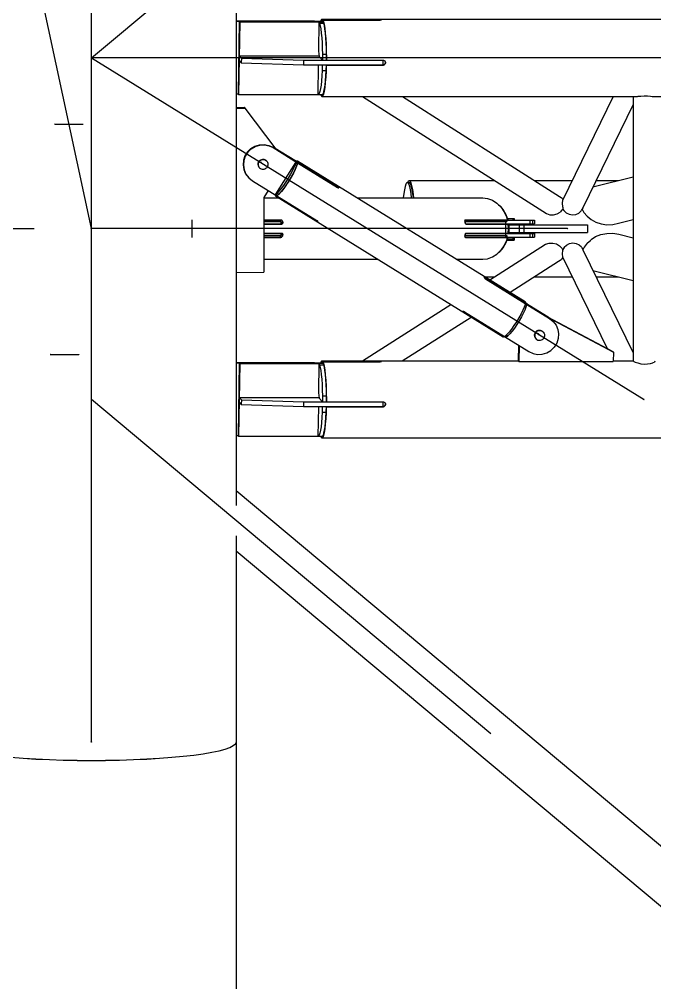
# Model space of a CAD drawing. Header units: millimetres. Extents: x 150209.93 to 150215.05, y 136675.65 to 136679.93.
# Drawn here: x 150213.6069 to 150213.6738, y 136676.7313 to 136676.8328 of the extents above; entities that cross this region are included whole.
import ezdxf

# ---------------------------------------------------------------- set-up
doc = ezdxf.new("R2010")
doc.units = ezdxf.units.MM
doc.header["$LTSCALE"] = 0.25
doc.linetypes.add('CENTER', pattern=[50.8, 31.75, -6.35, 6.35, -6.35])
doc.linetypes.add('XKITLINE00', pattern=[0])

# ---------------------------------------------------------------- blocks, each defined once
blk = doc.blocks.new('çatıı')
at = {"color": 8, "linetype": 'CENTER'}
for p, q in [((23430, 5990.27), (25173.61, 7450.27)), ((23430, 5629.8), (23430, 7286.23)), ((23430, 5900.27), (23255, 6720.27)), ((24815.89, 5990.27), (23430, 5990.27)), ((23430, 5990.27), (23720.98, 5810.27)), ((23410.79, 5955.38), (23425.69, 5955.3)), ((23520.27, 5934.24), (23519.47, 5935.12)), ((23483.01, 5895.77), (23483.01, 5904.77)), ((23647.98, 5904.77), (23647.98, 5895.77)), ((22900, 5900.27), (23430, 5900.27)), ((23255, 5080.27), (23430, 5900.27)), ((23680.72, 5900.27), (23430, 5900.27)), ((23665, 5845.1), (23665.79, 5844.22)), ((23408.39, 5833.98), (23423.29, 5833.9)), ((25173.61, 4350.27), (23430, 5810.27)), ((23430, 3985.69), (23430, 5629.8))]:
    blk.add_line(p, q, dxfattribs=at)
at = {"color": 8, "linetype": 'XKITLINE00'}
for p, q in [((23506.2, 6045.88), (23506.2, 5754.36)), ((23550.98, 6010.27), (23550.71, 6009.64)), ((23550.98, 6010.27), (23551.38, 6010.57)), ((23551.38, 6010.57), (24815.89, 6010.57)), ((23551.38, 6010.57), (23551.52, 6010.47)), ((23551.52, 6010.47), (23551.51, 6009.64)), ((23551.52, 6010.47), (23581.32, 6010.47)), ((23581.32, 6010.47), (23581.68, 6010.46)), ((23581.32, 6010.47), (23581.32, 6010.17)), ((23581.68, 6010.46), (23581.67, 6010.17)), ((23581.68, 6010.46), (23582.01, 6010.45)), ((23581.97, 6010.18), (23582.28, 6010.21)), ((23582.01, 6010.45), (23582.32, 6010.43)), ((23582.28, 6010.21), (23582.54, 6010.27)), ((23582.32, 6010.43), (23582.56, 6010.41)), ((23582.54, 6010.27), (23582.72, 6010.29)), ((23582.56, 6010.41), (23582.73, 6010.38)), ((23582.72, 6010.29), (23582.81, 6010.32)), ((23582.73, 6010.38), (23582.82, 6010.35)), ((23582.82, 6010.35), (23582.81, 6010.32)), ((23506.2, 6009.83), (23547.32, 6009.83)), ((23506.2, 6009.58), (23547.55, 6009.58)), ((23507.81, 6009.58), (23507.25, 5971.29)), ((23508.1, 6009.26), (23507.54, 5970.97)), ((23507.81, 6009.58), (23508.1, 6009.26)), ((23507.81, 6009.58), (23551.82, 6009.58)), ((23508.1, 6009.26), (23549.82, 6009.26)), ((23547.32, 6009.83), (23547.55, 6009.58)), ((23549.22, 6009.58), (23549.54, 6009.64)), ((23549.54, 6009.64), (23549.53, 6009.58)), ((23549.54, 6009.64), (23551.52, 6009.64)), ((23549.82, 6009.32), (23549.59, 5993.84)), ((23549.82, 6009.32), (23551.81, 6009.32)), ((23549.82, 6009.32), (23550.17, 6008.49)), ((23550.17, 6008.49), (23552.15, 6008.49)), ((23550.17, 6008.49), (23550.49, 6007.19)), ((23550.49, 6007.19), (23550.79, 6005.46)), ((23550.79, 6005.46), (23551.05, 6003.34)), ((23551.52, 6009.64), (23551.52, 6009.58)), ((23551.81, 6009.32), (23552.15, 6008.49)), ((23551.83, 6010.17), (23551.82, 6009.29)), ((23551.83, 6010.17), (23581.63, 6010.17)), ((23551.83, 6010.17), (23552.18, 6009.35)), ((23552.15, 6008.49), (23552.48, 6007.19)), ((23552.18, 6009.35), (23552.55, 6007.86)), ((23552.48, 6007.19), (23552.77, 6005.46)), ((23552.55, 6007.86), (23552.89, 6005.83)), ((23552.77, 6005.46), (23553.03, 6003.34)), ((23552.89, 6005.83), (23553.17, 6003.32)), ((23581.63, 6010.17), (23581.97, 6010.18)), ((23551.05, 6003.34), (23551.27, 6000.88)), ((23551.27, 6000.88), (23551.44, 5998.16)), ((23553.03, 6003.34), (23553.25, 6000.88)), ((23553.17, 6003.32), (23553.41, 6000.42)), ((23553.25, 6000.88), (23553.42, 5998.16)), ((23553.41, 6000.42), (23553.58, 5997.22)), ((23551.44, 5998.16), (23551.56, 5995.23)), ((23551.56, 5995.23), (23551.62, 5992.17)), ((23553.42, 5998.16), (23553.54, 5995.23)), ((23553.54, 5995.23), (23553.61, 5992.17)), ((23553.58, 5997.22), (23553.68, 5993.8)), ((23507.84, 5991.36), (23507.8, 5988.88)), ((23507.84, 5991.36), (23508.98, 5990.09)), ((23507.84, 5991.36), (23549.81, 5991.36)), ((23508.98, 5990.09), (23508.94, 5987.61)), ((23508.98, 5990.09), (23541.69, 5989.07)), ((23549.59, 5993.84), (23549.84, 5991.04)), ((23549.84, 5991.04), (23551.63, 5989.07)), ((23551.62, 5992.17), (23553.61, 5992.17)), ((23551.62, 5992.17), (23551.63, 5989.07)), ((23553.61, 5992.17), (23553.61, 5989.07)), ((23553.68, 5993.8), (23553.72, 5990.27)), ((23553.72, 5990.27), (23553.71, 5989.06)), ((23507.8, 5988.88), (23508.94, 5987.61)), ((23508.94, 5987.61), (23541.65, 5986.59)), ((23541.69, 5989.07), (23541.65, 5986.59)), ((23541.65, 5986.59), (23551.58, 5986.59)), ((23541.69, 5989.07), (23551.62, 5989.07)), ((23549.48, 5986.4), (23549.26, 5970.91)), ((23549.51, 5986.59), (23549.48, 5986.4)), ((23551.59, 5986.59), (23551.49, 5983.6)), ((23551.58, 5986.59), (23551.59, 5986.59)), ((23551.59, 5986.59), (23553.58, 5986.59)), ((23551.63, 5989.07), (23553.61, 5989.07)), ((23553.58, 5986.59), (23553.48, 5983.6)), ((23553.57, 5986.59), (23553.58, 5986.59)), ((23553.57, 5986.53), (23583.34, 5986.53)), ((23553.57, 5986.49), (23553.67, 5986.38)), ((23553.58, 5986.59), (23583.37, 5986.59)), ((23553.67, 5986.38), (23553.58, 5983.33)), ((23553.61, 5989.17), (23553.71, 5989.06)), ((23553.61, 5989.07), (23553.7, 5989.07)), ((23553.67, 5986.38), (23583.47, 5986.38)), ((23553.71, 5989.06), (23583.51, 5989.06)), ((23581.27, 5986.59), (23581.27, 5986.53)), ((23583.34, 5986.53), (23583.69, 5986.57)), ((23583.34, 5986.53), (23583.47, 5986.38)), ((23583.41, 5989.06), (23583.37, 5986.59)), ((23583.47, 5986.38), (23583.82, 5986.42)), ((23583.51, 5989.06), (23583.85, 5989.02)), ((23583.69, 5986.57), (23584.01, 5986.71)), ((23583.69, 5986.57), (23583.82, 5986.42)), ((23583.82, 5986.42), (23584.15, 5986.56)), ((23583.85, 5989.02), (23584.18, 5988.88)), ((23584.01, 5986.71), (23584.3, 5986.91)), ((23584.15, 5986.56), (23584.43, 5986.75)), ((23584.18, 5988.88), (23584.45, 5988.67)), ((23584.33, 5986.95), (23584.3, 5986.91)), ((23584.52, 5987.19), (23584.33, 5986.95)), ((23584.4, 5988.71), (23584.53, 5988.54)), ((23584.65, 5987.04), (23584.43, 5986.75)), ((23584.45, 5988.67), (23584.66, 5988.39)), ((23584.65, 5987.52), (23584.52, 5987.19)), ((23584.53, 5988.54), (23584.66, 5988.21)), ((23584.7, 5987.87), (23584.65, 5987.52)), ((23584.79, 5987.37), (23584.65, 5987.04)), ((23584.66, 5988.39), (23584.79, 5988.06)), ((23584.66, 5988.21), (23584.7, 5987.87)), ((23584.79, 5988.06), (23584.84, 5987.72)), ((23584.84, 5987.72), (23584.79, 5987.37)), ((23551.34, 5980.78), (23551.14, 5978.2)), ((23551.49, 5983.6), (23551.34, 5980.78)), ((23551.49, 5983.6), (23553.48, 5983.6)), ((23553.33, 5980.78), (23553.13, 5978.2)), ((23553.41, 5980.12), (23553.17, 5977.23)), ((23553.48, 5983.6), (23553.33, 5980.78)), ((23553.58, 5983.33), (23553.41, 5980.12)), ((23550.9, 5975.93), (23550.62, 5974.03)), ((23551.14, 5978.2), (23550.9, 5975.93)), ((23552.89, 5974.72), (23552.55, 5972.69)), ((23552.89, 5975.93), (23552.6, 5974.03)), ((23553.13, 5978.2), (23552.89, 5975.93)), ((23553.17, 5977.23), (23552.89, 5974.72)), ((23506.2, 5971.29), (23507.25, 5971.29)), ((23507.25, 5971.29), (23507.54, 5970.97)), ((23507.54, 5970.97), (23549.26, 5970.97)), ((23549.26, 5970.91), (23549.61, 5970.97)), ((23549.26, 5970.91), (23551.24, 5970.91)), ((23549.97, 5971.52), (23549.61, 5970.97)), ((23549.61, 5970.97), (23551.6, 5970.97)), ((23550.3, 5972.55), (23549.97, 5971.52)), ((23550.62, 5974.03), (23550.3, 5972.55)), ((23550.71, 5970.91), (23550.93, 5970.38)), ((23550.94, 5970.91), (23550.93, 5970.38)), ((23550.93, 5970.38), (23551.25, 5970.38)), ((23551.24, 5970.91), (23551.6, 5970.97)), ((23551.26, 5970.91), (23551.24, 5970.08)), ((23551.24, 5970.08), (23551.38, 5969.97)), ((23551.38, 5969.97), (23551.79, 5970.28)), ((23551.38, 5969.97), (23717.54, 5969.97)), ((23551.95, 5971.52), (23551.6, 5970.97)), ((23552.18, 5971.2), (23551.79, 5970.28)), ((23552.29, 5972.55), (23551.95, 5971.52)), ((23552.55, 5972.69), (23552.18, 5971.2)), ((23552.6, 5974.03), (23552.29, 5972.55)), ((23572.69, 5969.97), (23669.56, 5908.19)), ((23593.73, 5969.97), (23676.45, 5917.21)), ((23704.78, 5969.97), (23678.03, 5915.15)), ((23715.28, 5969.97), (23715.28, 5830.54)), ((23715.79, 5969.97), (23716.37, 5969.93)), ((23716.21, 5969.97), (23716.7, 5969.94)), ((23716.37, 5969.93), (23717.04, 5969.9)), ((23716.7, 5969.94), (23717.15, 5969.92)), ((23717.04, 5969.9), (23717.63, 5969.99)), ((23717.63, 5969.99), (23719.22, 5970.13)), ((23719.22, 5970.13), (23720.98, 5970.19)), ((23720.98, 5970.19), (23722.74, 5970.18)), ((23722.74, 5970.18), (23724.33, 5970.1)), ((23724.33, 5970.1), (23725.59, 5969.94)), ((23725.33, 5969.97), (23961.47, 5969.97)), ((23725.59, 5969.94), (23725.76, 5969.9)), ((23725.66, 5969.92), (23726.02, 5969.95)), ((23725.76, 5969.9), (23726.4, 5969.94)), ((23726.02, 5969.95), (23726.12, 5969.97)), ((23726.4, 5969.94), (23726.53, 5969.97)), ((23715.28, 5965.69), (23688.73, 5911.27)), ((23506.2, 5964.13), (23510.48, 5964.2)), ((23506.2, 5963.75), (23510.83, 5963.82)), ((23510.48, 5964.2), (23510.83, 5963.82)), ((23510.83, 5963.82), (23527.16, 5942.16)), ((23516.1, 5943.77), (23518.47, 5944.49)), ((23516.27, 5943.59), (23518.64, 5944.3)), ((23518.47, 5944.49), (23520.93, 5944.62)), ((23518.64, 5944.3), (23521.1, 5944.43)), ((23520.93, 5944.62), (23523.35, 5944.16)), ((23521.1, 5944.43), (23523.52, 5943.97)), ((23512.18, 5940.79), (23510.86, 5938.69)), ((23512.35, 5940.6), (23511.03, 5938.5)), ((23512.18, 5940.79), (23513.96, 5942.51)), ((23512.35, 5940.6), (23514.13, 5942.33)), ((23513.96, 5942.51), (23516.1, 5943.77)), ((23514.13, 5942.33), (23516.27, 5943.59)), ((23523.35, 5944.16), (23523.52, 5943.97)), ((23523.35, 5944.16), (23525.58, 5943.14)), ((23523.52, 5943.97), (23525.75, 5942.95)), ((23525.58, 5943.14), (23525.75, 5942.95)), ((23525.58, 5943.14), (23559.39, 5922.22)), ((23525.75, 5942.95), (23538.58, 5935.01)), ((23526.72, 5942.73), (23537.17, 5936.27)), ((23526.84, 5942.58), (23537.12, 5936.22)), ((23510.07, 5936.34), (23509.87, 5933.88)), ((23510.24, 5936.15), (23510.04, 5933.69)), ((23510.86, 5938.69), (23510.07, 5936.34)), ((23511.03, 5938.5), (23510.24, 5936.15)), ((23517.72, 5934.65), (23517.68, 5934.14)), ((23517.68, 5934.14), (23517.75, 5933.64)), ((23517.86, 5935.13), (23517.72, 5934.65)), ((23517.81, 5934.54), (23517.77, 5934.04)), ((23517.95, 5935.03), (23517.81, 5934.54)), ((23518.08, 5935.59), (23517.86, 5935.13)), ((23518.18, 5935.49), (23517.95, 5935.03)), ((23518.4, 5935.99), (23518.08, 5935.59)), ((23518.08, 5935.59), (23518.18, 5935.49)), ((23518.49, 5935.89), (23518.18, 5935.49)), ((23518.4, 5935.99), (23518.78, 5936.33)), ((23518.49, 5935.89), (23518.87, 5936.23)), ((23518.78, 5936.33), (23519.22, 5936.58)), ((23518.87, 5936.23), (23519.31, 5936.48)), ((23519.22, 5936.58), (23519.7, 5936.75)), ((23519.31, 5936.48), (23519.79, 5936.65)), ((23519.7, 5936.75), (23520.2, 5936.82)), ((23519.79, 5936.65), (23520.3, 5936.72)), ((23520.2, 5936.82), (23520.71, 5936.79)), ((23520.3, 5936.72), (23520.8, 5936.69)), ((23520.71, 5936.79), (23521.2, 5936.66)), ((23520.8, 5936.69), (23521.29, 5936.56)), ((23521.2, 5936.66), (23521.65, 5936.44)), ((23521.29, 5936.56), (23521.74, 5936.34)), ((23521.65, 5936.44), (23521.74, 5936.34)), ((23521.65, 5936.44), (23522.05, 5936.13)), ((23521.74, 5936.34), (23522.14, 5936.03)), ((23522.05, 5936.13), (23522.14, 5936.03)), ((23522.14, 5936.03), (23522.47, 5935.65)), ((23522.47, 5935.65), (23522.72, 5935.22)), ((23522.72, 5935.22), (23522.88, 5934.74)), ((23522.88, 5934.74), (23522.94, 5934.24)), ((23522.94, 5934.24), (23522.9, 5933.73)), ((23537.55, 5935.19), (23527, 5918.42)), ((23537.24, 5934.05), (23536.66, 5932.57)), ((23537.17, 5936.27), (23537.03, 5936.05)), ((23537.17, 5936.27), (23537.35, 5936.26)), ((23537.55, 5935.19), (23537.24, 5934.05)), ((23537.24, 5934.05), (23538.08, 5933.53)), ((23537.35, 5936.26), (23537.48, 5936.18)), ((23537.48, 5936.18), (23537.56, 5936.02)), ((23537.55, 5935.19), (23538.39, 5934.67)), ((23537.56, 5936.02), (23538.4, 5935.5)), ((23537.56, 5936.02), (23537.6, 5935.79)), ((23537.6, 5935.79), (23537.56, 5935.73)), ((23537.6, 5935.79), (23538.44, 5935.27)), ((23538.49, 5934.48), (23538.04, 5933.12)), ((23538.2, 5936.06), (23538.05, 5935.82)), ((23538.39, 5934.67), (23538.08, 5933.53)), ((23538.2, 5936.06), (23538.53, 5936)), ((23538.32, 5935.66), (23538.4, 5935.5)), ((23538.58, 5935.01), (23538.38, 5934.68)), ((23538.58, 5934.97), (23538.39, 5934.67)), ((23538.63, 5935.58), (23538.4, 5935.21)), ((23538.4, 5935.5), (23538.44, 5935.27)), ((23538.44, 5935.27), (23538.4, 5935.21)), ((23538.58, 5934.97), (23538.49, 5934.48)), ((23538.5, 5935.1), (23538.58, 5935.01)), ((23538.5, 5935.1), (23559.48, 5922.12)), ((23538.53, 5936), (23538.63, 5935.58)), ((23538.53, 5936), (23658.39, 5861.86)), ((23538.58, 5934.97), (23559.55, 5921.99)), ((23538.63, 5935.58), (23559.61, 5922.6)), ((23509.87, 5933.88), (23510.26, 5931.46)), ((23510.04, 5933.69), (23510.43, 5931.27)), ((23510.26, 5931.46), (23511.23, 5929.2)), ((23510.43, 5931.27), (23511.4, 5929.01)), ((23511.23, 5929.2), (23512.71, 5927.25)), ((23511.4, 5929.01), (23512.88, 5927.06)), ((23517.75, 5933.64), (23517.9, 5933.16)), ((23517.77, 5934.04), (23517.84, 5933.54)), ((23517.84, 5933.54), (23517.99, 5933.06)), ((23517.9, 5933.16), (23518.15, 5932.73)), ((23517.99, 5933.06), (23518.24, 5932.62)), ((23518.24, 5932.62), (23518.57, 5932.25)), ((23518.57, 5932.25), (23518.97, 5931.94)), ((23518.97, 5931.94), (23519.43, 5931.72)), ((23519.43, 5931.72), (23519.91, 5931.59)), ((23519.91, 5931.59), (23520.42, 5931.56)), ((23520.42, 5931.56), (23520.92, 5931.63)), ((23520.92, 5931.63), (23521.4, 5931.8)), ((23521.4, 5931.8), (23521.84, 5932.05)), ((23521.84, 5932.05), (23522.23, 5932.39)), ((23522.54, 5932.79), (23522.23, 5932.39)), ((23522.77, 5933.24), (23522.54, 5932.79)), ((23522.9, 5933.73), (23522.77, 5933.24)), ((23535.85, 5930.83), (23534.84, 5928.92)), ((23536.36, 5929.51), (23535.22, 5927.45)), ((23536.69, 5930.31), (23535.68, 5928.4)), ((23536.66, 5932.57), (23535.85, 5930.83)), ((23537.31, 5931.43), (23536.36, 5929.51)), ((23537.5, 5932.05), (23536.69, 5930.31)), ((23538.04, 5933.12), (23537.31, 5931.43)), ((23538.08, 5933.53), (23537.5, 5932.05)), ((23512.71, 5927.25), (23512.88, 5927.06)), ((23512.88, 5927.06), (23514.79, 5925.53)), ((23514.79, 5925.53), (23527.62, 5917.59)), ((23532.44, 5924.95), (23531.16, 5923.08)), ((23533.28, 5924.43), (23532, 5922.56)), ((23533.68, 5926.92), (23532.44, 5924.95)), ((23533.95, 5925.36), (23532.62, 5923.33)), ((23534.52, 5926.41), (23533.28, 5924.43)), ((23534.84, 5928.92), (23533.68, 5926.92)), ((23535.22, 5927.45), (23533.95, 5925.36)), ((23535.68, 5928.4), (23534.52, 5926.41)), ((23595.89, 5924.43), (23595.5, 5923.69)), ((23595.89, 5924.43), (23596.29, 5924.67)), ((23596.29, 5924.67), (23596.69, 5924.43)), ((23596.29, 5924.67), (23597.28, 5924.67)), ((23596.82, 5925.36), (23596.49, 5924.67)), ((23596.69, 5924.43), (23597.08, 5923.69)), ((23596.82, 5925.36), (23597.28, 5925.67)), ((23597.28, 5925.67), (23597.74, 5925.36)), ((23597.28, 5925.67), (23642.14, 5925.67)), ((23597.28, 5924.67), (23597.68, 5924.43)), ((23597.68, 5924.43), (23598.07, 5923.69)), ((23597.74, 5925.36), (23598.18, 5924.43)), ((23598.18, 5924.43), (23598.61, 5922.91)), ((23663.18, 5925.67), (23683.16, 5925.67)), ((23694.05, 5922.33), (23715.28, 5927.62)), ((23695.68, 5925.67), (23707.49, 5925.67)), ((23523.11, 5920.38), (23520.76, 5916.68)), ((23527, 5918.42), (23527.79, 5919.03)), ((23528.78, 5920.05), (23527.79, 5919.03)), ((23527.79, 5919.03), (23528.63, 5918.52)), ((23529.62, 5919.53), (23528.63, 5918.52)), ((23529.93, 5921.42), (23528.78, 5920.05)), ((23530.05, 5919.89), (23528.93, 5918.64)), ((23530.76, 5920.9), (23529.62, 5919.53)), ((23531.16, 5923.08), (23529.93, 5921.42)), ((23531.3, 5921.48), (23530.05, 5919.89)), ((23532, 5922.56), (23530.76, 5920.9)), ((23532.62, 5923.33), (23531.3, 5921.48)), ((23559.61, 5922.6), (23559.37, 5922.23)), ((23559.39, 5922.22), (23559.48, 5922.12)), ((23559.48, 5922.12), (23559.45, 5922.05)), ((23559.47, 5922.1), (23559.56, 5922.04)), ((23559.55, 5921.99), (23559.77, 5921.87)), ((23559.83, 5922.46), (23559.56, 5922.04)), ((23559.56, 5922.04), (23559.77, 5921.89)), ((23559.61, 5922.6), (23559.83, 5922.46)), ((23559.77, 5921.87), (23559.98, 5921.8)), ((23559.83, 5922.46), (23560.03, 5922.31)), ((23559.98, 5921.8), (23560.15, 5921.78)), ((23560.03, 5922.31), (23560.2, 5922.17)), ((23560.15, 5921.78), (23560.27, 5921.82)), ((23560.2, 5922.17), (23560.29, 5922.08)), ((23560.33, 5921.91), (23560.27, 5921.82)), ((23560.29, 5922.08), (23560.31, 5922.04)), ((23560.31, 5922.04), (23560.33, 5921.91)), ((23594.77, 5920.8), (23594.45, 5918.71)), ((23595.12, 5922.47), (23594.77, 5920.8)), ((23595.5, 5923.69), (23595.12, 5922.47)), ((23597.08, 5923.69), (23597.45, 5922.47)), ((23597.45, 5922.47), (23597.8, 5920.8)), ((23597.8, 5920.8), (23598.12, 5918.71)), ((23598.07, 5923.69), (23598.45, 5922.47)), ((23598.45, 5922.47), (23598.8, 5920.8)), ((23598.61, 5922.91), (23599, 5920.82)), ((23598.8, 5920.8), (23599.12, 5918.71)), ((23599, 5920.82), (23599.35, 5918.24)), ((23520.76, 5916.68), (23520.76, 5877.4)), ((23520.76, 5916.42), (23528.59, 5916.42)), ((23526.17, 5918.49), (23526.25, 5918.34)), ((23526.25, 5918.34), (23526.38, 5918.26)), ((23526.38, 5918.26), (23527.22, 5917.74)), ((23526.38, 5918.26), (23526.56, 5918.25)), ((23526.82, 5917.98), (23526.77, 5917.91)), ((23526.77, 5917.91), (23526.88, 5917.48)), ((23526.88, 5917.48), (23527.21, 5917.43)), ((23526.88, 5917.48), (23646.73, 5843.34)), ((23527, 5918.42), (23527.84, 5917.9)), ((23527.4, 5917.73), (23527.21, 5917.43)), ((23527.21, 5917.43), (23548.18, 5904.45)), ((23527.22, 5917.74), (23527.4, 5917.73)), ((23527.82, 5917.91), (23527.62, 5917.59)), ((23527.84, 5917.9), (23527.65, 5917.61)), ((23527.65, 5917.61), (23528, 5917.8)), ((23527.65, 5917.61), (23548.62, 5904.63)), ((23527.84, 5917.9), (23528.63, 5918.52)), ((23528, 5917.8), (23528.93, 5918.64)), ((23570.17, 5916.42), (23636.01, 5916.42)), ((23594.45, 5918.71), (23594.18, 5916.42)), ((23598.12, 5918.71), (23598.39, 5916.42)), ((23599.12, 5918.71), (23599.38, 5916.42)), ((23599.35, 5918.24), (23599.52, 5916.42)), ((23636.01, 5916.42), (23638.64, 5916.11)), ((23638.64, 5916.11), (23641.17, 5915.2)), ((23641.17, 5915.2), (23643.51, 5913.7)), ((23676.45, 5917.21), (23677.3, 5916.62)), ((23677.3, 5916.62), (23677.8, 5916.27)), ((23677.8, 5916.27), (23678.25, 5915.62)), ((23678.03, 5915.06), (23677.9, 5913.79)), ((23677.9, 5913.79), (23677.93, 5913.61)), ((23678.03, 5915.15), (23678.03, 5915.06)), ((23643.51, 5913.7), (23645.55, 5911.69)), ((23644.33, 5912.89), (23645.04, 5912.33)), ((23645.04, 5912.33), (23646.84, 5910.19)), ((23645.55, 5911.69), (23647.23, 5909.25)), ((23646.84, 5910.19), (23648.26, 5907.67)), ((23647.23, 5909.25), (23648.48, 5906.46)), ((23675.22, 5908), (23676.84, 5908.95)), ((23677.58, 5909.77), (23676.84, 5908.95)), ((23678.08, 5910.27), (23677.58, 5909.77)), ((23677.93, 5913.61), (23678.06, 5911.84)), ((23678.06, 5911.84), (23678.13, 5911.56)), ((23678.28, 5910.66), (23678.08, 5910.27)), ((23678.13, 5911.56), (23678.3, 5910.53)), ((23678.3, 5910.53), (23678.67, 5909.89)), ((23678.67, 5909.89), (23678.79, 5909.77)), ((23678.79, 5909.77), (23679.92, 5908.64)), ((23686.58, 5908.43), (23687.84, 5909.6)), ((23688.21, 5910.28), (23687.93, 5909.77)), ((23688.18, 5910.31), (23688.21, 5910.28)), ((23688.41, 5910.67), (23688.21, 5910.28)), ((23688.26, 5910.46), (23688.72, 5909.77)), ((23688.73, 5911.27), (23688.41, 5910.67)), ((23688.72, 5909.77), (23689.2, 5908.81)), ((23688.78, 5911.53), (23688.73, 5911.27)), ((23689.2, 5908.81), (23690.94, 5906.77)), ((23520.76, 5904.87), (23529.83, 5904.87)), ((23520.76, 5904.77), (23529.35, 5904.77)), ((23520.76, 5903.97), (23529.74, 5903.97)), ((23529.1, 5904.87), (23529.28, 5904.83)), ((23529.28, 5904.83), (23530.01, 5904.83)), ((23529.28, 5904.83), (23529.35, 5904.78)), ((23529.35, 5904.77), (23529.74, 5903.97)), ((23529.36, 5904.77), (23529.47, 5904.7)), ((23529.47, 5904.7), (23529.65, 5904.5)), ((23529.65, 5904.5), (23529.81, 5904.23)), ((23529.74, 5903.97), (23529.74, 5902.77)), ((23529.81, 5904.23), (23529.93, 5903.93)), ((23529.83, 5904.87), (23530.01, 5904.83)), ((23529.93, 5903.93), (23530.01, 5903.62)), ((23530.01, 5904.83), (23530.2, 5904.7)), ((23530.01, 5903.62), (23530.04, 5903.32)), ((23530.2, 5904.7), (23530.38, 5904.5)), ((23530.38, 5904.5), (23530.54, 5904.23)), ((23530.54, 5904.23), (23530.66, 5903.93)), ((23530.66, 5903.93), (23530.74, 5903.62)), ((23530.74, 5903.62), (23530.76, 5903.43)), ((23548.39, 5904.78), (23548.18, 5904.45)), ((23548.18, 5904.45), (23548.41, 5904.31)), ((23548.61, 5904.64), (23548.41, 5904.31)), ((23548.41, 5904.31), (23548.63, 5904.19)), ((23548.62, 5904.63), (23548.83, 5904.49)), ((23548.63, 5904.19), (23548.82, 5904.08)), ((23548.82, 5904.08), (23548.93, 5904.03)), ((23548.83, 5904.49), (23548.99, 5904.34)), ((23548.93, 5904.03), (23548.97, 5904.02)), ((23548.97, 5904.02), (23549.08, 5904.05)), ((23548.99, 5904.34), (23549.1, 5904.22)), ((23549.13, 5904.11), (23549.08, 5904.05)), ((23549.1, 5904.22), (23549.13, 5904.11)), ((23626.54, 5904.5), (23626.52, 5904.23)), ((23626.52, 5904.23), (23626.54, 5903.93)), ((23626.62, 5904.7), (23626.54, 5904.5)), ((23626.54, 5903.93), (23626.62, 5903.62)), ((23626.55, 5904.52), (23626.82, 5903.97)), ((23626.74, 5904.83), (23626.62, 5904.7)), ((23626.62, 5903.62), (23626.7, 5903.43)), ((23626.69, 5904.77), (23663.28, 5904.77)), ((23626.74, 5904.83), (23626.9, 5904.87)), ((23626.82, 5903.97), (23648.79, 5903.97)), ((23626.82, 5903.97), (23626.82, 5903.11)), ((23626.9, 5904.87), (23648.88, 5904.87)), ((23643.39, 5904.87), (23643.39, 5904.77)), ((23645.46, 5904.87), (23645.46, 5904.77)), ((23647.93, 5907.67), (23648.26, 5907.67)), ((23648.26, 5907.67), (23649.24, 5904.87)), ((23648.41, 5904.77), (23648.79, 5903.97)), ((23648.48, 5906.46), (23648.88, 5904.87)), ((23648.79, 5904.77), (23648.79, 5903.97)), ((23648.88, 5904.87), (23649.24, 5904.87)), ((23649, 5905.57), (23652.58, 5905.57)), ((23651.83, 5905.57), (23651.83, 5904.77)), ((23652.58, 5905.57), (23652.58, 5904.77)), ((23660.77, 5904.77), (23660.77, 5902.77)), ((23662.16, 5904.77), (23662.16, 5902.77)), ((23663.28, 5904.77), (23663.28, 5902.77)), ((23669.56, 5908.19), (23671.39, 5907.6)), ((23671.39, 5907.6), (23673.34, 5907.53)), ((23673.34, 5907.53), (23675.22, 5908)), ((23679.92, 5908.64), (23681.5, 5907.82)), ((23681.5, 5907.82), (23683.25, 5907.5)), ((23683.25, 5907.5), (23685.01, 5907.71)), ((23685.01, 5907.71), (23686.58, 5908.43)), ((23690.94, 5906.77), (23692.02, 5905.95)), ((23692.02, 5905.95), (23693.08, 5905.01)), ((23693.08, 5905.01), (23695.56, 5903.63)), ((23695.56, 5903.63), (23698.4, 5902.73)), ((23707.54, 5903.22), (23715.28, 5905.15)), ((23520.76, 5902.77), (23529.74, 5902.77)), ((23520.76, 5902.67), (23530.25, 5902.67)), ((23529.55, 5902.67), (23529.72, 5902.72)), ((23529.72, 5902.72), (23529.86, 5902.85)), ((23529.72, 5902.72), (23530.42, 5902.72)), ((23529.98, 5903.05), (23529.86, 5902.85)), ((23530.03, 5903.26), (23529.98, 5903.05)), ((23530.04, 5903.32), (23530.03, 5903.26)), ((23530.25, 5902.67), (23530.42, 5902.72)), ((23530.42, 5902.72), (23530.57, 5902.85)), ((23530.68, 5903.05), (23530.57, 5902.85)), ((23530.75, 5903.32), (23530.68, 5903.05)), ((23530.76, 5903.43), (23530.75, 5903.32)), ((23626.7, 5903.43), (23626.73, 5903.32)), ((23626.73, 5903.32), (23626.84, 5903.05)), ((23626.84, 5903.05), (23626.99, 5902.85)), ((23626.99, 5902.85), (23627.16, 5902.72)), ((23627.09, 5902.77), (23663.28, 5902.77)), ((23627.16, 5902.72), (23627.33, 5902.67)), ((23627.33, 5902.67), (23649.31, 5902.67)), ((23644.06, 5902.77), (23644.06, 5902.67)), ((23649.31, 5902.67), (23649.5, 5900.27)), ((23649.31, 5902.67), (23649.67, 5902.67)), ((23649.5, 5900.27), (23649.31, 5897.87)), ((23649.4, 5901.48), (23649.79, 5901.48)), ((23649.4, 5899.07), (23649.79, 5899.07)), ((23649.67, 5902.67), (23649.79, 5901.48)), ((23649.79, 5899.07), (23649.67, 5897.87)), ((23649.71, 5902.27), (23652.41, 5902.27)), ((23649.79, 5901.48), (23649.83, 5900.27)), ((23649.83, 5900.27), (23649.79, 5899.07)), ((23651.91, 5902.77), (23651.91, 5902.27)), ((23652.41, 5902.27), (23691.2, 5902.27)), ((23655.15, 5902.27), (23655.15, 5898.27)), ((23657.63, 5902.27), (23657.63, 5898.27)), ((23691.2, 5902.27), (23691.2, 5898.27)), ((23698.4, 5902.73), (23701.45, 5902.35)), ((23701.45, 5902.35), (23704.55, 5902.52)), ((23704.55, 5902.52), (23707.54, 5903.22)), ((23520.76, 5897.87), (23530.25, 5897.87)), ((23520.76, 5897.77), (23529.74, 5897.77)), ((23520.76, 5896.58), (23529.74, 5896.58)), ((23520.76, 5895.77), (23529.35, 5895.77)), ((23520.76, 5895.67), (23529.83, 5895.67)), ((23529.1, 5895.67), (23529.28, 5895.72)), ((23529.28, 5895.72), (23529.35, 5895.77)), ((23529.28, 5895.72), (23530.01, 5895.72)), ((23529.74, 5896.58), (23529.35, 5895.77)), ((23529.36, 5895.77), (23529.47, 5895.85)), ((23529.65, 5896.05), (23529.47, 5895.85)), ((23529.55, 5897.87), (23529.72, 5897.83)), ((23529.81, 5896.32), (23529.65, 5896.05)), ((23529.72, 5897.83), (23530.42, 5897.83)), ((23529.72, 5897.83), (23529.86, 5897.7)), ((23529.74, 5897.77), (23529.74, 5896.58)), ((23529.93, 5896.62), (23529.81, 5896.32)), ((23529.83, 5895.67), (23530.01, 5895.72)), ((23529.86, 5897.7), (23529.98, 5897.5)), ((23530.01, 5896.93), (23529.93, 5896.62)), ((23529.98, 5897.5), (23530.03, 5897.29)), ((23530.04, 5897.23), (23530.01, 5896.93)), ((23530.01, 5895.72), (23530.2, 5895.85)), ((23530.03, 5897.29), (23530.04, 5897.23)), ((23530.38, 5896.05), (23530.2, 5895.85)), ((23530.25, 5897.87), (23530.42, 5897.83)), ((23530.54, 5896.32), (23530.38, 5896.05)), ((23530.42, 5897.83), (23530.57, 5897.7)), ((23530.66, 5896.62), (23530.54, 5896.32)), ((23530.57, 5897.7), (23530.68, 5897.5)), ((23530.74, 5896.93), (23530.66, 5896.62)), ((23530.68, 5897.5), (23530.75, 5897.23)), ((23530.76, 5897.12), (23530.74, 5896.93)), ((23530.75, 5897.23), (23530.76, 5897.12)), ((23626.54, 5896.62), (23626.52, 5896.32)), ((23626.52, 5896.32), (23626.54, 5896.05)), ((23626.62, 5896.93), (23626.54, 5896.62)), ((23626.54, 5896.05), (23626.62, 5895.85)), ((23626.82, 5896.58), (23626.55, 5896.03)), ((23626.7, 5897.12), (23626.62, 5896.93)), ((23626.62, 5895.85), (23626.74, 5895.72)), ((23626.69, 5895.77), (23648.41, 5895.77)), ((23626.73, 5897.23), (23626.7, 5897.12)), ((23626.84, 5897.5), (23626.73, 5897.23)), ((23626.74, 5895.72), (23626.9, 5895.67)), ((23626.82, 5897.44), (23626.82, 5896.58)), ((23626.82, 5896.58), (23648.79, 5896.58)), ((23626.99, 5897.7), (23626.84, 5897.5)), ((23626.9, 5895.67), (23648.88, 5895.67)), ((23626.99, 5897.7), (23627.16, 5897.83)), ((23627.09, 5897.77), (23663.28, 5897.77)), ((23627.16, 5897.83), (23627.33, 5897.87)), ((23627.33, 5897.87), (23649.31, 5897.87)), ((23643.39, 5895.77), (23643.39, 5895.67)), ((23644.06, 5897.87), (23644.06, 5897.77)), ((23645.46, 5895.77), (23645.46, 5895.67)), ((23648.48, 5894.09), (23647.23, 5891.3)), ((23649.24, 5895.67), (23648.26, 5892.88)), ((23648.79, 5896.58), (23648.41, 5895.77)), ((23648.41, 5895.77), (23662.16, 5895.77)), ((23648.88, 5895.67), (23648.48, 5894.09)), ((23648.72, 5894.17), (23652.58, 5894.17)), ((23648.79, 5896.58), (23648.79, 5895.77)), ((23648.88, 5895.67), (23649.24, 5895.67)), ((23649, 5894.97), (23652.58, 5894.97)), ((23649, 5894.97), (23652.58, 5894.97)), ((23649.31, 5897.87), (23649.67, 5897.87)), ((23649.71, 5898.27), (23691.2, 5898.27)), ((23651.83, 5895.77), (23651.83, 5894.97)), ((23651.83, 5894.97), (23651.83, 5894.17)), ((23651.91, 5898.27), (23651.91, 5897.77)), ((23652.58, 5895.77), (23652.58, 5894.97)), ((23652.58, 5894.97), (23652.58, 5894.17)), ((23660.77, 5897.77), (23660.77, 5895.77)), ((23662.16, 5897.77), (23662.16, 5895.77)), ((23662.16, 5895.77), (23663.28, 5895.77)), ((23663.28, 5897.77), (23663.28, 5895.77)), ((23691.05, 5892.61), (23692.9, 5894.24)), ((23693.14, 5894.49), (23692.9, 5894.24)), ((23693.14, 5894.49), (23695.5, 5896.05)), ((23695.5, 5896.05), (23698.28, 5897.16)), ((23698.28, 5897.16), (23701.34, 5897.76)), ((23701.34, 5897.76), (23704.53, 5897.82)), ((23704.53, 5897.82), (23707.67, 5897.35)), ((23707.67, 5897.35), (23715.28, 5895.45)), ((23639.79, 5873.36), (23669.11, 5892.07)), ((23643.51, 5886.85), (23645.55, 5888.85)), ((23646.84, 5890.36), (23645.04, 5888.22)), ((23647.23, 5891.3), (23645.55, 5888.85)), ((23648.26, 5892.88), (23646.84, 5890.36)), ((23647.93, 5892.88), (23648.26, 5892.88)), ((23669.11, 5892.07), (23670.97, 5892.63)), ((23670.97, 5892.63), (23672.93, 5892.68)), ((23672.93, 5892.68), (23674.83, 5892.2)), ((23674.83, 5892.2), (23676.45, 5891.24)), ((23676.45, 5891.24), (23677.17, 5890.44)), ((23677.17, 5890.44), (23677.69, 5889.91)), ((23677.69, 5889.91), (23678.15, 5888.98)), ((23678.07, 5888.7), (23677.94, 5886.92)), ((23678.14, 5888.95), (23678.07, 5888.7)), ((23678.19, 5889.23), (23678.14, 5888.95)), ((23678.83, 5890.35), (23678.19, 5889.23)), ((23678.83, 5890.35), (23678.92, 5890.44)), ((23678.92, 5890.44), (23680.09, 5891.59)), ((23680.09, 5891.59), (23681.68, 5892.4)), ((23681.68, 5892.4), (23683.43, 5892.72)), ((23683.43, 5892.72), (23685.18, 5892.51)), ((23685.18, 5892.51), (23686.75, 5891.79)), ((23686.75, 5891.79), (23688, 5890.62)), ((23688.1, 5890.44), (23688.69, 5889.32)), ((23688.69, 5889.32), (23688.66, 5889.26)), ((23688.69, 5889.32), (23688.79, 5889.15)), ((23689.5, 5890.44), (23688.74, 5889.1)), ((23688.79, 5889.15), (23688.83, 5888.91)), ((23688.79, 5889.15), (23715.28, 5834.85)), ((23689.52, 5890.48), (23689.5, 5890.44)), ((23691.05, 5892.61), (23689.52, 5890.48)), ((23520.76, 5884.12), (23580.81, 5884.12)), ((23622.39, 5884.12), (23636.01, 5884.12)), ((23636.01, 5884.12), (23638.64, 5884.44)), ((23638.64, 5884.44), (23641.17, 5885.35)), ((23641.17, 5885.35), (23643.51, 5886.85)), ((23644.33, 5887.66), (23645.04, 5888.22)), ((23675.98, 5883.05), (23676.87, 5883.65)), ((23676.87, 5883.65), (23677.35, 5883.97)), ((23678.17, 5885.1), (23677.35, 5883.97)), ((23677.94, 5886.92), (23677.91, 5886.75)), ((23677.91, 5886.75), (23678.04, 5885.47)), ((23678.04, 5885.47), (23678.03, 5885.38)), ((23678.03, 5885.38), (23701.6, 5837.1)), ((23650.45, 5866.77), (23675.98, 5883.05)), ((23675.87, 5883.02), (23675.98, 5883.05)), ((23506.2, 5877.19), (23520.76, 5877.4)), ((23636.86, 5874.69), (23636.81, 5874.6)), ((23636.81, 5874.6), (23636.82, 5874.47)), ((23636.82, 5874.47), (23636.91, 5874.31)), ((23636.86, 5874.69), (23636.89, 5874.7)), ((23636.89, 5874.7), (23636.96, 5874.69)), ((23636.91, 5874.31), (23637.05, 5874.13)), ((23636.96, 5874.69), (23637.1, 5874.63)), ((23637.3, 5874.54), (23637.04, 5874.14)), ((23637.05, 5874.13), (23637.24, 5873.95)), ((23637.1, 5874.63), (23637.3, 5874.54)), ((23637.13, 5874.06), (23637.25, 5873.99)), ((23637.29, 5874.03), (23637.24, 5873.95)), ((23637.24, 5873.95), (23637.46, 5873.8)), ((23637.51, 5874.41), (23637.25, 5873.99)), ((23637.29, 5874.03), (23671.1, 5853.12)), ((23637.29, 5874.03), (23637.38, 5873.93)), ((23637.3, 5874.54), (23637.51, 5874.41)), ((23637.34, 5874.87), (23642.16, 5874.87)), ((23637.38, 5873.93), (23637.36, 5873.87)), ((23637.38, 5873.93), (23658.36, 5860.95)), ((23637.46, 5873.8), (23658.43, 5860.83)), ((23637.51, 5874.41), (23658.49, 5861.44)), ((23663.09, 5874.87), (23683.16, 5874.87)), ((23694.08, 5878.16), (23715.28, 5872.88)), ((23695.68, 5874.87), (23707.29, 5874.87)), ((23572.71, 5830.57), (23619.32, 5860.3)), ((23657.89, 5858.98), (23657.17, 5857.29)), ((23658.35, 5860.34), (23657.89, 5858.98)), ((23658.01, 5859.34), (23658.77, 5858.87)), ((23658.77, 5858.87), (23658.19, 5857.39)), ((23658.49, 5861.44), (23658.26, 5861.07)), ((23658.3, 5861.13), (23658.26, 5861.07)), ((23658.3, 5861.13), (23659.14, 5860.61)), ((23658.36, 5860.95), (23658.34, 5860.89)), ((23658.43, 5860.83), (23658.35, 5860.34)), ((23658.36, 5860.95), (23658.44, 5860.87)), ((23658.37, 5860.45), (23659.08, 5860.01)), ((23658.39, 5861.86), (23658.49, 5861.44)), ((23658.39, 5861.28), (23659.1, 5860.84)), ((23658.44, 5860.87), (23658.42, 5860.84)), ((23658.44, 5860.87), (23671.27, 5852.93)), ((23659.08, 5860.01), (23658.77, 5858.87)), ((23659.01, 5861), (23659.1, 5860.84)), ((23659.09, 5860.85), (23670.48, 5853.81)), ((23659.1, 5860.84), (23659.14, 5860.61)), ((23659.14, 5860.61), (23659.1, 5860.55)), ((23659.11, 5860.76), (23670.65, 5853.62)), ((23593.71, 5830.57), (23629.98, 5853.71)), ((23625.56, 5856.74), (23625.52, 5856.67)), ((23625.52, 5856.67), (23625.53, 5856.65)), ((23625.53, 5856.65), (23625.57, 5856.6)), ((23625.56, 5856.74), (23625.68, 5856.76)), ((23625.57, 5856.6), (23625.7, 5856.51)), ((23625.68, 5856.76), (23625.85, 5856.74)), ((23625.7, 5856.51), (23625.88, 5856.39)), ((23625.85, 5856.74), (23626.06, 5856.67)), ((23626.05, 5856.67), (23625.88, 5856.39)), ((23625.88, 5856.39), (23626.09, 5856.26)), ((23626.06, 5856.67), (23626.3, 5856.57)), ((23626.29, 5856.57), (23626.09, 5856.26)), ((23626.09, 5856.26), (23647.06, 5843.28)), ((23626.3, 5856.57), (23626.53, 5856.44)), ((23626.53, 5856.44), (23647.51, 5843.46)), ((23655.07, 5853.31), (23653.81, 5851.22)), ((23656.21, 5855.37), (23655.07, 5853.31)), ((23656.37, 5853.74), (23655.22, 5851.75)), ((23657.17, 5857.29), (23656.21, 5855.37)), ((23657.38, 5855.65), (23656.37, 5853.74)), ((23658.19, 5857.39), (23657.38, 5855.65)), ((23669.39, 5854.18), (23670.15, 5853.88)), ((23670.15, 5853.88), (23670.49, 5853.5)), ((23670.15, 5853.88), (23704.52, 5835.54)), ((23670.48, 5853.81), (23670.65, 5853.62)), ((23670.48, 5853.81), (23670.88, 5853.49)), ((23670.49, 5853.5), (23704.87, 5835.16)), ((23671.1, 5853.12), (23671.27, 5852.93)), ((23671.1, 5853.12), (23673.01, 5851.58)), ((23671.27, 5852.93), (23673.18, 5851.39)), ((23652.48, 5849.19), (23651.16, 5847.34)), ((23652.7, 5847.9), (23651.46, 5846.24)), ((23653.81, 5851.22), (23652.48, 5849.19)), ((23653.97, 5849.77), (23652.7, 5847.9)), ((23655.22, 5851.75), (23653.97, 5849.77)), ((23673.01, 5851.58), (23673.18, 5851.39)), ((23673.18, 5851.39), (23674.66, 5849.44)), ((23674.66, 5849.44), (23675.63, 5847.19)), ((23646.73, 5843.34), (23647.06, 5843.28)), ((23647.27, 5843.61), (23647.06, 5843.28)), ((23647.21, 5843.52), (23647.92, 5843.08)), ((23647.27, 5843.61), (23647.25, 5843.59)), ((23647.25, 5843.59), (23647.48, 5843.45)), ((23647.41, 5843.52), (23647.48, 5843.45)), ((23647.49, 5843.47), (23647.48, 5843.45)), ((23647.48, 5843.45), (23660.31, 5835.51)), ((23647.51, 5843.46), (23647.85, 5843.66)), ((23647.85, 5843.66), (23648.78, 5844.5)), ((23647.86, 5843.66), (23648.53, 5843.24)), ((23647.92, 5843.08), (23648.09, 5843.07)), ((23648.53, 5843.24), (23649.32, 5843.86)), ((23648.58, 5844.32), (23649.32, 5843.86)), ((23649.9, 5845.75), (23648.78, 5844.5)), ((23650.32, 5844.87), (23649.32, 5843.86)), ((23651.16, 5847.34), (23649.9, 5845.75)), ((23651.46, 5846.24), (23650.32, 5844.87)), ((23663.25, 5844.62), (23663.21, 5844.12)), ((23663.21, 5844.12), (23663.27, 5843.62)), ((23663.39, 5845.11), (23663.25, 5844.62)), ((23663.27, 5843.62), (23663.43, 5843.14)), ((23663.34, 5844.52), (23663.3, 5844.02)), ((23663.34, 5844.52), (23663.3, 5844.02)), ((23663.3, 5844.02), (23663.37, 5843.52)), ((23663.3, 5844.02), (23663.37, 5843.52)), ((23663.48, 5845.01), (23663.34, 5844.52)), ((23663.48, 5845.01), (23663.34, 5844.52)), ((23663.37, 5843.52), (23663.52, 5843.04)), ((23663.37, 5843.52), (23663.52, 5843.04)), ((23663.61, 5845.57), (23663.39, 5845.11)), ((23663.43, 5844.42), (23663.39, 5843.92)), ((23663.39, 5843.92), (23663.46, 5843.42)), ((23663.57, 5844.91), (23663.43, 5844.42)), ((23663.43, 5843.14), (23663.68, 5842.7)), ((23663.46, 5843.42), (23663.61, 5842.94)), ((23663.7, 5845.47), (23663.48, 5845.01)), ((23663.7, 5845.47), (23663.48, 5845.01)), ((23663.52, 5843.04), (23663.77, 5842.6)), ((23663.52, 5843.04), (23663.77, 5842.6)), ((23663.8, 5845.37), (23663.57, 5844.91)), ((23663.92, 5845.97), (23663.61, 5845.57)), ((23663.61, 5845.57), (23663.7, 5845.47)), ((23663.61, 5842.94), (23663.86, 5842.5)), ((23664.02, 5845.87), (23663.7, 5845.47)), ((23664.02, 5845.87), (23663.7, 5845.47)), ((23663.7, 5845.47), (23663.8, 5845.37)), ((23664.11, 5845.77), (23663.8, 5845.37)), ((23663.92, 5845.97), (23664.31, 5846.31)), ((23664.02, 5845.87), (23664.4, 5846.2)), ((23664.02, 5845.87), (23664.4, 5846.2)), ((23664.11, 5845.77), (23664.49, 5846.1)), ((23664.31, 5846.31), (23664.75, 5846.56)), ((23664.4, 5846.2), (23664.84, 5846.46)), ((23664.4, 5846.2), (23664.84, 5846.46)), ((23664.49, 5846.1), (23664.93, 5846.36)), ((23664.75, 5846.56), (23665.23, 5846.73)), ((23664.84, 5846.46), (23665.32, 5846.63)), ((23664.84, 5846.46), (23665.32, 5846.63)), ((23664.93, 5846.36), (23665.41, 5846.52)), ((23665.23, 5846.73), (23665.73, 5846.8)), ((23665.32, 5846.63), (23665.82, 5846.69)), ((23665.32, 5846.63), (23665.82, 5846.69)), ((23665.41, 5846.52), (23665.92, 5846.59)), ((23665.73, 5846.8), (23666.24, 5846.77)), ((23665.82, 5846.69), (23666.33, 5846.66)), ((23665.82, 5846.69), (23666.33, 5846.66)), ((23665.92, 5846.59), (23666.42, 5846.56)), ((23666.24, 5846.77), (23666.73, 5846.64)), ((23666.33, 5846.66), (23666.82, 5846.54)), ((23666.33, 5846.66), (23666.82, 5846.54)), ((23666.42, 5846.56), (23666.91, 5846.43)), ((23666.73, 5846.64), (23667.18, 5846.42)), ((23666.82, 5846.54), (23667.27, 5846.31)), ((23666.82, 5846.54), (23667.27, 5846.31)), ((23666.91, 5846.43), (23667.36, 5846.21)), ((23667.18, 5846.42), (23667.27, 5846.31)), ((23667.18, 5846.42), (23667.58, 5846.11)), ((23667.27, 5846.31), (23667.67, 5846.01)), ((23667.27, 5846.31), (23667.67, 5846.01)), ((23667.27, 5846.31), (23667.36, 5846.21)), ((23667.36, 5846.21), (23667.76, 5845.91)), ((23667.58, 5846.11), (23667.67, 5846.01)), ((23667.67, 5846.01), (23667.76, 5845.91)), ((23667.76, 5845.91), (23668.09, 5845.53)), ((23668.09, 5845.53), (23668.34, 5845.09)), ((23668.39, 5843.12), (23668.16, 5842.67)), ((23668.34, 5845.09), (23668.5, 5844.62)), ((23668.52, 5843.61), (23668.39, 5843.12)), ((23668.5, 5844.62), (23668.56, 5844.12)), ((23668.56, 5844.12), (23668.52, 5843.61)), ((23675.63, 5847.19), (23676.02, 5844.77)), ((23676.02, 5844.77), (23675.82, 5842.31)), ((23654.9, 5838.86), (23654.78, 5830.58)), ((23655.25, 5838.64), (23655.13, 5830.2)), ((23663.86, 5842.5), (23664.19, 5842.12)), ((23664.19, 5842.12), (23664.59, 5841.82)), ((23664.59, 5841.82), (23665.05, 5841.6)), ((23665.05, 5841.6), (23665.53, 5841.47)), ((23665.53, 5841.47), (23666.04, 5841.44)), ((23666.04, 5841.44), (23666.54, 5841.51)), ((23666.54, 5841.51), (23667.02, 5841.67)), ((23667.02, 5841.67), (23667.46, 5841.93)), ((23667.46, 5841.93), (23667.85, 5842.26)), ((23668.16, 5842.67), (23667.85, 5842.26)), ((23671.93, 5836.13), (23673.71, 5837.86)), ((23675.03, 5839.96), (23673.71, 5837.86)), ((23675.82, 5842.31), (23675.03, 5839.96)), ((23660.31, 5835.51), (23662.54, 5834.48)), ((23662.54, 5834.48), (23664.96, 5834.02)), ((23664.96, 5834.02), (23667.42, 5834.16)), ((23667.42, 5834.16), (23669.79, 5834.87)), ((23669.79, 5834.87), (23671.93, 5836.13)), ((23704.52, 5835.54), (23704.87, 5835.16)), ((23704.87, 5835.16), (23704.79, 5830.2)), ((23506.2, 5829.83), (23547.32, 5829.83)), ((23506.2, 5829.58), (23547.55, 5829.58)), ((23507.81, 5829.58), (23507.25, 5791.29)), ((23508.1, 5829.26), (23507.54, 5790.97)), ((23507.81, 5829.58), (23508.1, 5829.26)), ((23507.81, 5829.58), (23551.82, 5829.58)), ((23508.1, 5829.26), (23549.82, 5829.26)), ((23547.32, 5829.83), (23547.55, 5829.58)), ((23549.22, 5829.58), (23549.54, 5829.64)), ((23549.54, 5829.64), (23551.52, 5829.64)), ((23549.54, 5829.64), (23549.54, 5829.58)), ((23549.82, 5829.32), (23549.59, 5813.84)), ((23549.82, 5829.32), (23551.81, 5829.32)), ((23549.82, 5829.32), (23550.17, 5828.49)), ((23550.17, 5828.49), (23552.15, 5828.49)), ((23550.17, 5828.49), (23550.49, 5827.19)), ((23550.98, 5830.27), (23550.71, 5829.64)), ((23550.98, 5830.27), (23551.38, 5830.57)), ((23551.38, 5830.57), (23654.78, 5830.57)), ((23551.38, 5830.57), (23551.52, 5830.47)), ((23551.52, 5830.47), (23551.51, 5829.64)), ((23551.52, 5830.47), (23581.32, 5830.47)), ((23551.52, 5829.64), (23551.52, 5829.58)), ((23551.81, 5829.32), (23552.15, 5828.49)), ((23551.83, 5830.17), (23551.82, 5829.29)), ((23551.83, 5830.17), (23581.63, 5830.17)), ((23551.83, 5830.17), (23552.18, 5829.35)), ((23552.15, 5828.49), (23552.48, 5827.19)), ((23552.18, 5829.35), (23552.55, 5827.86)), ((23552.55, 5827.86), (23552.89, 5825.83)), ((23581.32, 5830.47), (23581.68, 5830.46)), ((23581.32, 5830.47), (23581.32, 5830.17)), ((23581.63, 5830.17), (23581.98, 5830.18)), ((23581.68, 5830.46), (23581.67, 5830.17)), ((23581.68, 5830.46), (23582.02, 5830.45)), ((23581.98, 5830.18), (23582.28, 5830.21)), ((23582.02, 5830.45), (23582.32, 5830.43)), ((23582.28, 5830.21), (23582.54, 5830.27)), ((23582.32, 5830.43), (23582.56, 5830.41)), ((23582.54, 5830.27), (23582.72, 5830.29)), ((23582.56, 5830.41), (23582.73, 5830.38)), ((23582.72, 5830.29), (23582.82, 5830.32)), ((23582.73, 5830.38), (23582.82, 5830.35)), ((23582.82, 5830.35), (23582.82, 5830.32)), ((23654.78, 5830.58), (23655.13, 5830.2)), ((23655.13, 5830.2), (23704.79, 5830.2)), ((23704.8, 5830.57), (23715.28, 5830.57)), ((23715.28, 5830.54), (23715.38, 5830.51)), ((23715.38, 5830.51), (23715.56, 5830.27)), ((23715.56, 5830.27), (23716.37, 5829.91)), ((23716.37, 5829.91), (23717.04, 5829.76)), ((23717.04, 5829.76), (23717.63, 5829.5)), ((23717.63, 5829.5), (23719.22, 5829.11)), ((23719.22, 5829.11), (23720.98, 5828.93)), ((23720.98, 5828.93), (23722.74, 5828.96)), ((23722.74, 5828.96), (23724.33, 5829.2)), ((23724.33, 5829.2), (23725.59, 5829.63)), ((23725.59, 5829.63), (23725.76, 5829.76)), ((23725.76, 5829.76), (23726.4, 5830.01)), ((23726.68, 5830.37), (23726.4, 5830.01)), ((23550.49, 5827.19), (23550.79, 5825.46)), ((23550.79, 5825.46), (23551.05, 5823.34)), ((23551.05, 5823.34), (23551.27, 5820.88)), ((23552.48, 5827.19), (23552.77, 5825.46)), ((23552.77, 5825.46), (23553.03, 5823.34)), ((23552.89, 5825.83), (23553.17, 5823.32)), ((23553.03, 5823.34), (23553.25, 5820.88)), ((23553.17, 5823.32), (23553.41, 5820.42)), ((23551.27, 5820.88), (23551.44, 5818.16)), ((23551.44, 5818.16), (23551.56, 5815.23)), ((23553.25, 5820.88), (23553.42, 5818.16)), ((23553.41, 5820.42), (23553.58, 5817.22)), ((23553.42, 5818.16), (23553.54, 5815.23)), ((23549.59, 5813.84), (23549.84, 5811.04)), ((23551.56, 5815.23), (23551.62, 5812.17)), ((23553.54, 5815.23), (23553.6, 5812.17)), ((23553.58, 5817.22), (23553.68, 5813.8)), ((23553.68, 5813.8), (23553.72, 5810.27)), ((23507.84, 5811.36), (23507.8, 5808.88)), ((23507.8, 5808.88), (23508.94, 5807.61)), ((23507.84, 5811.36), (23508.98, 5810.09)), ((23507.84, 5811.36), (23549.82, 5811.36)), ((23508.98, 5810.09), (23508.94, 5807.61)), ((23508.94, 5807.61), (23541.65, 5806.59)), ((23508.98, 5810.09), (23541.68, 5809.07)), ((23541.68, 5809.07), (23541.65, 5806.59)), ((23541.68, 5809.07), (23551.62, 5809.07)), ((23549.84, 5811.04), (23551.62, 5809.07)), ((23551.62, 5812.17), (23553.6, 5812.17)), ((23551.62, 5812.17), (23551.62, 5809.07)), ((23551.62, 5809.07), (23553.61, 5809.07)), ((23553.6, 5812.17), (23553.61, 5809.07)), ((23553.61, 5809.17), (23553.71, 5809.06)), ((23553.61, 5809.07), (23553.7, 5809.07)), ((23553.72, 5810.27), (23553.71, 5809.06)), ((23553.71, 5809.06), (23583.51, 5809.06)), ((23583.41, 5809.06), (23583.37, 5806.59)), ((23583.51, 5809.06), (23583.85, 5809.02)), ((23583.85, 5809.02), (23584.18, 5808.88)), ((23584.18, 5808.88), (23584.45, 5808.67)), ((23584.51, 5807.19), (23584.33, 5806.95)), ((23584.4, 5808.71), (23584.53, 5808.54)), ((23584.45, 5808.67), (23584.66, 5808.39)), ((23584.65, 5807.52), (23584.51, 5807.19)), ((23584.53, 5808.54), (23584.66, 5808.21)), ((23584.7, 5807.86), (23584.65, 5807.52)), ((23584.79, 5807.37), (23584.65, 5807.04)), ((23584.66, 5808.39), (23584.79, 5808.06)), ((23584.66, 5808.21), (23584.7, 5807.86)), ((23584.79, 5808.06), (23584.84, 5807.72)), ((23584.84, 5807.72), (23584.79, 5807.37)), ((23541.65, 5806.59), (23551.58, 5806.59)), ((23549.49, 5806.4), (23549.26, 5790.91)), ((23549.52, 5806.59), (23549.49, 5806.4)), ((23551.49, 5803.6), (23551.34, 5800.78)), ((23551.59, 5806.59), (23551.49, 5803.6)), ((23551.49, 5803.6), (23553.48, 5803.6)), ((23551.58, 5806.59), (23551.59, 5806.59)), ((23551.59, 5806.59), (23553.57, 5806.59)), ((23553.48, 5803.6), (23553.33, 5800.78)), ((23553.58, 5803.33), (23553.41, 5800.12)), ((23553.57, 5806.59), (23553.48, 5803.6)), ((23553.57, 5806.59), (23553.57, 5806.59)), ((23553.57, 5806.53), (23583.34, 5806.53)), ((23553.57, 5806.49), (23553.67, 5806.38)), ((23553.58, 5806.59), (23583.37, 5806.59)), ((23553.67, 5806.38), (23553.58, 5803.33)), ((23553.67, 5806.38), (23583.47, 5806.38)), ((23581.28, 5806.59), (23581.28, 5806.53)), ((23583.34, 5806.53), (23583.69, 5806.57)), ((23583.34, 5806.53), (23583.47, 5806.38)), ((23583.47, 5806.38), (23583.82, 5806.42)), ((23583.69, 5806.57), (23584.01, 5806.7)), ((23583.69, 5806.57), (23583.82, 5806.42)), ((23583.82, 5806.42), (23584.15, 5806.55)), ((23584.01, 5806.7), (23584.3, 5806.91)), ((23584.15, 5806.55), (23584.43, 5806.75)), ((23584.33, 5806.95), (23584.3, 5806.91)), ((23584.65, 5807.04), (23584.43, 5806.75)), ((23551.14, 5798.2), (23550.9, 5795.93)), ((23551.34, 5800.78), (23551.14, 5798.2)), ((23553.13, 5798.2), (23552.89, 5795.93)), ((23553.17, 5797.23), (23552.89, 5794.72)), ((23553.33, 5800.78), (23553.13, 5798.2)), ((23553.41, 5800.12), (23553.17, 5797.23)), ((23550.3, 5792.55), (23549.97, 5791.52)), ((23550.62, 5794.03), (23550.3, 5792.55)), ((23550.9, 5795.93), (23550.62, 5794.03)), ((23552.29, 5792.55), (23551.95, 5791.52)), ((23552.55, 5792.69), (23552.18, 5791.2)), ((23552.6, 5794.03), (23552.29, 5792.55)), ((23552.89, 5794.72), (23552.55, 5792.69)), ((23552.89, 5795.93), (23552.6, 5794.03)), ((23506.2, 5791.29), (23507.25, 5791.29)), ((23507.25, 5791.29), (23507.54, 5790.97)), ((23507.54, 5790.97), (23549.26, 5790.97)), ((23549.26, 5790.91), (23549.62, 5790.97)), ((23549.26, 5790.91), (23551.25, 5790.91)), ((23549.97, 5791.52), (23549.62, 5790.97)), ((23549.62, 5790.97), (23551.6, 5790.97)), ((23550.71, 5790.91), (23550.94, 5790.38)), ((23550.94, 5790.91), (23550.94, 5790.38)), ((23550.94, 5790.38), (23551.25, 5790.38)), ((23551.26, 5790.91), (23551.24, 5790.08)), ((23551.24, 5790.08), (23551.38, 5789.97)), ((23551.25, 5790.91), (23551.6, 5790.97)), ((23551.38, 5789.97), (23551.79, 5790.28)), ((23551.38, 5789.97), (24815.88, 5789.97)), ((23551.95, 5791.52), (23551.6, 5790.97)), ((23552.18, 5791.2), (23551.79, 5790.28)), ((23506.2, 5762.36), (25161.49, 4376.31)), ((23506.2, 5738.5), (23506.2, 5629.8)), ((23506.2, 5730.58), (25130.69, 4370.33)), ((23506.2, 5629.8), (23505.83, 5628.85)), ((23506.2, 5629.8), (23505.83, 5628.85)), ((23506.2, 5629.8), (23506.2, 4420.55)), ((23488.9, 5623.65), (23493.35, 5624.42)), ((23488.9, 5623.64), (23493.35, 5624.41)), ((23493.35, 5624.41), (23497.2, 5625.23)), ((23493.35, 5624.42), (23497.2, 5625.23)), ((23497.2, 5625.23), (23500.39, 5626.09)), ((23497.2, 5625.23), (23500.39, 5626.09)), ((23500.39, 5626.09), (23502.91, 5626.99)), ((23500.39, 5626.09), (23502.91, 5626.99)), ((23502.91, 5626.99), (23504.73, 5627.91)), ((23504.73, 5627.91), (23505.83, 5628.85)), ((23504.73, 5627.91), (23505.83, 5628.85)), ((23387.66, 5621.74), (23394.07, 5621.25)), ((23387.66, 5621.73), (23394.07, 5621.24)), ((23394.07, 5621.25), (23400.83, 5620.85)), ((23394.07, 5621.24), (23400.83, 5620.83)), ((23400.83, 5620.85), (23407.88, 5620.52)), ((23400.83, 5620.83), (23407.88, 5620.51)), ((23407.88, 5620.52), (23415.13, 5620.29)), ((23407.88, 5620.51), (23415.13, 5620.28)), ((23415.13, 5620.29), (23422.53, 5620.15)), ((23415.13, 5620.28), (23422.53, 5620.14)), ((23422.53, 5620.15), (23430, 5620.11)), ((23422.53, 5620.14), (23430, 5620.1)), ((23430, 5620.11), (23437.46, 5620.15)), ((23430, 5620.1), (23437.46, 5620.14)), ((23437.46, 5620.15), (23444.86, 5620.29)), ((23437.46, 5620.14), (23444.86, 5620.28)), ((23444.86, 5620.29), (23452.12, 5620.52)), ((23444.86, 5620.28), (23452.12, 5620.51)), ((23452.12, 5620.52), (23459.16, 5620.85)), ((23452.12, 5620.51), (23459.16, 5620.83)), ((23459.16, 5620.85), (23465.92, 5621.25)), ((23459.16, 5620.83), (23465.92, 5621.24)), ((23465.92, 5621.25), (23472.33, 5621.74)), ((23465.92, 5621.24), (23472.33, 5621.73)), ((23472.33, 5621.74), (23478.34, 5622.31)), ((23472.33, 5621.73), (23478.34, 5622.3)), ((23478.34, 5622.31), (23483.88, 5622.95)), ((23478.34, 5622.3), (23483.88, 5622.94)), ((23483.88, 5622.95), (23488.9, 5623.65)), ((23483.88, 5622.94), (23488.9, 5623.64))]:
    blk.add_line(p, q, dxfattribs=at)
for centre in [(23430, 5990.27), (23430, 5990.27), (23430, 5990.27), (23410.79, 5955.38), (23425.69, 5955.3), (23519.47, 5935.12), (23520.27, 5934.24), (23483.01, 5904.77), (23647.98, 5904.77), (23430, 5900.27), (23430, 5900.27), (23430, 5900.27), (23430, 5900.27), (23680.72, 5900.27), (23483.01, 5895.77), (23647.98, 5895.77), (23665, 5845.1), (23665.79, 5844.22), (23408.39, 5833.98), (23423.29, 5833.9), (23430, 5810.27), (23720.98, 5810.27), (23430, 5629.8), (23430, 5629.8)]:
    blk.add_circle(centre, 0.05, dxfattribs=at)

msp = doc.modelspace()

# ---------------------------------------------------------------- block references
at = {"xscale": 0.0002000170049888334, "yscale": 0.0002000170049888334, "zscale": 0.0002000170049888334}
msp.add_blockref('çatıı', (150208.92807, 136675.63059), dxfattribs=at)

doc.saveas('drawing.dxf')
